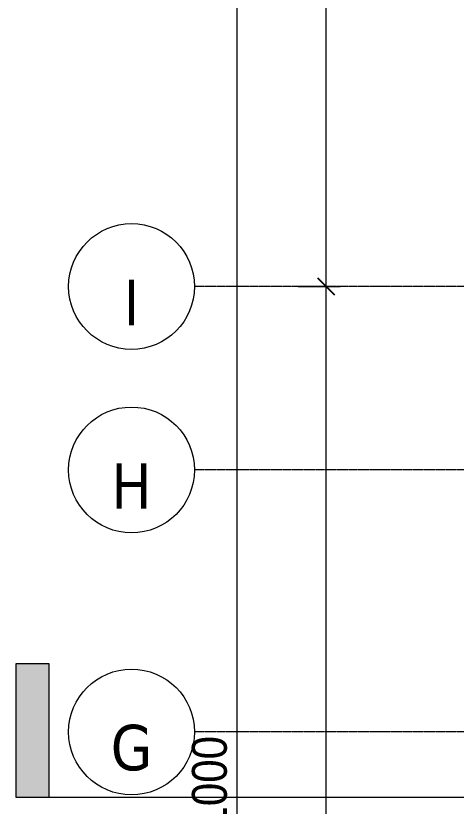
# Model space of a CAD drawing. Header units: millimetres. Extents: x 1591 to 239243, y -15958 to 82755.
# Drawn here: x 130366 to 135408, y 47587 to 56636 of the extents above; entities that cross this region are included whole.
import ezdxf

# ---------------------------------------------------------------- set-up
doc = ezdxf.new("R2010")
doc.units = ezdxf.units.MM
doc.linetypes.add('Dash Dot 3_16_', pattern=[7.9375, 4.7625, -1.5875, 0, -1.5875])
doc.linetypes.add('Grid Line', pattern=[22.225, 12.7, -3.175, 3.175, -3.175])
for name, color, linetype, lineweight in [('A-ANNO-DIMS', 211, 'Continuous', 9), ('A-ANNO-DIMS-160', 211, 'Continuous', 9), ('G-ANNO-SYMB', 111, 'Continuous', 9), ('G-ANNO-SYMB-1', 111, 'Dash Dot 3_16_', 18), ('S-GRID-1', 1, 'Grid Line', 9), ('S-GRID-IDEN', 1, 'Continuous', 9)]:
    doc.layers.add(name, color=color, linetype=linetype, lineweight=lineweight)
doc.styles.add('Tahoma_B', font='tahomabd_0.ttf', dxfattribs={"height": 520})
doc.styles.add('UTM Avo', font='UTM Avo.ttf', dxfattribs={"width": 0.9, "height": 400})
doc.dimstyles.new('1_Dim_chi_tiet_2_5', dxfattribs={"dimscale": 304.8, "dimtxt": 399.720379, "dimasz": 0.629921, "dimexe": 0.524934, "dimexo": 0.0625, "dimgap": 0.052493, "dimtad": 1, "dimdec": 0, "dimrnd": 5, "dimzin": 0, "dimdsep": 46, "dimtxsty": 'UTM Avo', "dimblk1": 'OBLIQUE', "dimblk2": 'OBLIQUE', "dimsah": 1, "dimcen": 0.09, "dimdle": 0.524934, "dimazin": 0, "dimtfac": 1, "dimtdec": 4, "dimtix": 1, "dimtmove": 0, "dimatfit": 3, "dimfxl": 1.049869, "dimfxlon": 1, "dimtvp": 1, "dimtolj": 1, "dimtzin": 0, "dimarcsym": 2})

# ---------------------------------------------------------------- blocks, each defined once
blk = doc.blocks.new('Grid - M_Grid Head - Circle-353313-TKCS_MB TẦNG 5')
at = {"layer": 'S-GRID-IDEN'}
blk.add_circle((0, 0), 4.5, dxfattribs=at)
blk = doc.blocks.new('Section - 3_32_ x 3_8_-4701953-TKCS_MB TẦNG 5')
at = {"layer": 'G-ANNO-SYMB'}
blk.add_hatch(color=256, dxfattribs=at).paths.add_polyline_path([(0, 9.525), (0, 0), (-2.38125, 0), (-2.38125, 9.525)])
for p, q in [((0, 9.525), (-2.38125, 9.525)), ((-2.38125, 9.525), (-2.38125, 0)), ((0, 0), (0, 9.525)), ((-2.38125, 0), (0, 0))]:
    blk.add_line(p, q, dxfattribs=at)
blk = doc.blocks.new('DIMBLOCK225-TKCS_MB TẦNG 5')
at = {"layer": 'A-ANNO-DIMS-160'}
for p, q in [((132901.8, 17076.9), (132901.8, 78396.9)), ((132581.8, 78236.9), (133061.8, 78236.9)), ((132901.8, 78236.9), (132581.8, 78236.9)), ((132581.8, 17236.9), (133061.8, 17236.9)), ((132901.8, 17236.9), (132581.8, 17236.9))]:
    blk.add_line(p, q, dxfattribs=at)
at = {"layer": 'A-ANNO-DIMS-160', "lineweight": 25}
for p, q in [((132901.8, 78236.9), (132805.8, 78332.9)), ((132901.8, 78236.9), (132997.8, 78140.9)), ((132901.8, 17236.9), (132805.8, 17332.9)), ((132901.8, 17236.9), (132997.8, 17140.9))]:
    blk.add_line(p, q, dxfattribs=at)
at = {"layer": 'A-ANNO-DIMS-160', "color": 0, "insert": (132382.2, 47052.2), "char_height": 400, "width": 1643.295, "attachment_point": 1, "rotation": 90, "line_spacing_factor": 1.110334, "style": 'UTM Avo'}
blk.add_mtext('61000', dxfattribs=at)
blk = doc.blocks.new('_Oblique')
at = {"color": 0, "linetype": 'ByBlock', "lineweight": -2}
blk.add_line((-0.5, -0.5), (0.5, 0.5), dxfattribs=at)
blk = doc.blocks.new('DIMBLOCK227-TKCS_MB TẦNG 5')
at = {"layer": 'A-ANNO-DIMS-160', "lineweight": 25}
for p, q in [((133920.6, 53536.9), (133824.6, 53632.9)), ((133920.6, 53536.9), (134016.6, 53440.9)), ((133920.6, 37036.9), (133824.6, 37132.9)), ((133920.6, 37036.9), (134016.6, 36940.9))]:
    blk.add_line(p, q, dxfattribs=at)
at = {"layer": 'A-ANNO-DIMS-160'}
for p, q in [((133600.6, 53536.9), (134080.6, 53536.9)), ((133920.6, 53536.9), (133600.6, 53536.9)), ((133920.6, 37036.9), (133920.6, 53536.9)), ((133600.6, 37036.9), (134080.6, 37036.9)), ((133920.6, 37036.9), (133600.6, 37036.9))]:
    blk.add_line(p, q, dxfattribs=at)
at = {"layer": 'A-ANNO-DIMS-160', "color": 0, "insert": (133400.9, 44602.2), "char_height": 400, "width": 1643.295, "attachment_point": 1, "rotation": 90, "line_spacing_factor": 1.110334, "style": 'UTM Avo'}
blk.add_mtext('16500', dxfattribs=at)
blk = doc.blocks.new('DIMBLOCK228-TKCS_MB TẦNG 5')
at = {"layer": 'A-ANNO-DIMS-160', "lineweight": 25}
for p, q in [((133920.6, 61736.9), (133824.6, 61832.9)), ((133920.6, 61736.9), (134016.6, 61640.9)), ((133920.6, 53536.9), (133824.6, 53632.9)), ((133920.6, 53536.9), (134016.6, 53440.9))]:
    blk.add_line(p, q, dxfattribs=at)
at = {"layer": 'A-ANNO-DIMS-160'}
for p, q in [((133600.6, 61736.9), (134080.6, 61736.9)), ((133920.6, 61736.9), (133600.6, 61736.9)), ((133920.6, 53536.9), (133920.6, 61736.9)), ((133600.6, 53536.9), (134080.6, 53536.9)), ((133920.6, 53536.9), (133600.6, 53536.9))]:
    blk.add_line(p, q, dxfattribs=at)
at = {"layer": 'A-ANNO-DIMS-160', "color": 0, "insert": (133400.9, 57089.2), "char_height": 400, "width": 1314.636, "attachment_point": 1, "rotation": 90, "line_spacing_factor": 1.110334, "style": 'UTM Avo'}
blk.add_mtext('8200', dxfattribs=at)

msp = doc.modelspace()

# ---------------------------------------------------------------- linework, layer by layer
at = {"layer": 'G-ANNO-SYMB-1'}
msp.add_line((130746.6, 47691.5), (236925.7, 47691.5), dxfattribs=at)
at = {"layer": 'S-GRID-1'}
for p, q in [((136410.9, 53536.9), (132410.9, 53536.9)), ((136410.9, 51436.9), (132410.9, 51436.9)), ((136410.9, 48436.9), (132410.9, 48436.9))]:
    msp.add_line(p, q, dxfattribs=at)

# ---------------------------------------------------------------- block references
at = {"layer": 'G-ANNO-SYMB', "xscale": 159.9999999999999, "yscale": 159.9999999999999, "zscale": 159.9999999999999}
msp.add_blockref('Section - 3_32_ x 3_8_-4701953-TKCS_MB TẦNG 5', (130746.6, 47691.5), dxfattribs=at)
at = {"layer": 'S-GRID-IDEN', "xscale": 159.9999999999999, "yscale": 159.9999999999999, "zscale": 159.9999999999999, "rotation": 89.99999999999982}
for p in [(131690.9, 53536.9), (131690.9, 51436.9), (131690.9, 48436.9)]:
    msp.add_blockref('Grid - M_Grid Head - Circle-353313-TKCS_MB TẦNG 5', p, dxfattribs=at)

# ---------------------------------------------------------------- dimensions: what is measured, and where the dimension line sits
at = {"layer": 'A-ANNO-DIMS'}
for base, p1, p2, override, picture, middle in [((132901.8, 78236.9), (132581.8, 17236.9), (132581.8, 78236.9), {"dimpost": '<>', "dimfxl": 61000}, 'DIMBLOCK225-TKCS_MB TẦNG 5', (132678.9, 47736.9)), ((133920.6, 61736.9), (133600.6, 53536.9), (133600.6, 61736.9), {"dimpost": '<>', "dimfxl": 8200}, 'DIMBLOCK228-TKCS_MB TẦNG 5', (133697.6, 57636.9)), ((133920.6, 53536.9), (133600.6, 37036.9), (133600.6, 53536.9), {"dimpost": '<>', "dimfxl": 16500}, 'DIMBLOCK227-TKCS_MB TẦNG 5', (133697.6, 45286.9))]:
    dim = msp.add_linear_dim(base=base, p1=p1, p2=p2, angle=90, dimstyle='1_Dim_chi_tiet_2_5', override=override, dxfattribs=at)
    dim.commit()
    dim.dimension.update_dxf_attribs({"geometry": picture, "text_midpoint": middle})

# ---------------------------------------------------------------- next in the draw order: texts
at = {"layer": 'S-GRID-IDEN', "char_height": 520, "attachment_point": 5, "line_spacing_factor": 0.996129, "style": 'Tahoma_B', "bg_fill": 3, "box_fill_scale": 1.25, "bg_fill_color": 256, "bg_fill_true_color": 13158600, "bg_fill_transparency": 0}
for s, insert, width in [('\\pt2031.9988,4063.9976,6096.0016,8128.0004,10159.9992,12191.998,14224.002,16256.0008,18287.9996,20319.9984,22352.0024,24384.0012,26416,28447.9988,30479.9976,32512.0016,34544.0004,36575.9992,38607.998,40640.002,42672.0008,44703.9996,46735.9984,48768.0024,50800.0012,52832,54863.9988,56895.9976,58928.0016,60960.0004,62991.9992,65023.998;I', (131690.3, 53353.6), 348.8), ('\\pt2031.9988,4063.9976,6096.0016,8128.0004,10159.9992,12191.998,14224.002,16256.0008,18287.9996,20319.9984,22352.0024,24384.0012,26416,28447.9988,30479.9976,32512.0016,34544.0004,36575.9992,38607.998,40640.002,42672.0008,44703.9996,46735.9984,48768.0024,50800.0012,52832,54863.9988,56895.9976,58928.0016,60960.0004,62991.9992,65023.998;H', (131689.5, 51253.6), 550.4), ('\\pt2031.9988,4063.9976,6096.0016,8128.0004,10159.9992,12191.998,14224.002,16256.0008,18287.9996,20319.9984,22352.0024,24384.0012,26416,28447.9988,30479.9976,32512.0016,34544.0004,36575.9992,38607.998,40640.002,42672.0008,44703.9996,46735.9984,48768.0024,50800.0012,52832,54863.9988,56895.9976,58928.0016,60960.0004,62991.9992,65023.998;G', (131690.3, 48253.6), 539.2)]:
    msp.add_mtext(s, dxfattribs=dict(at, insert=insert, width=width))

doc.saveas('drawing.dxf')
